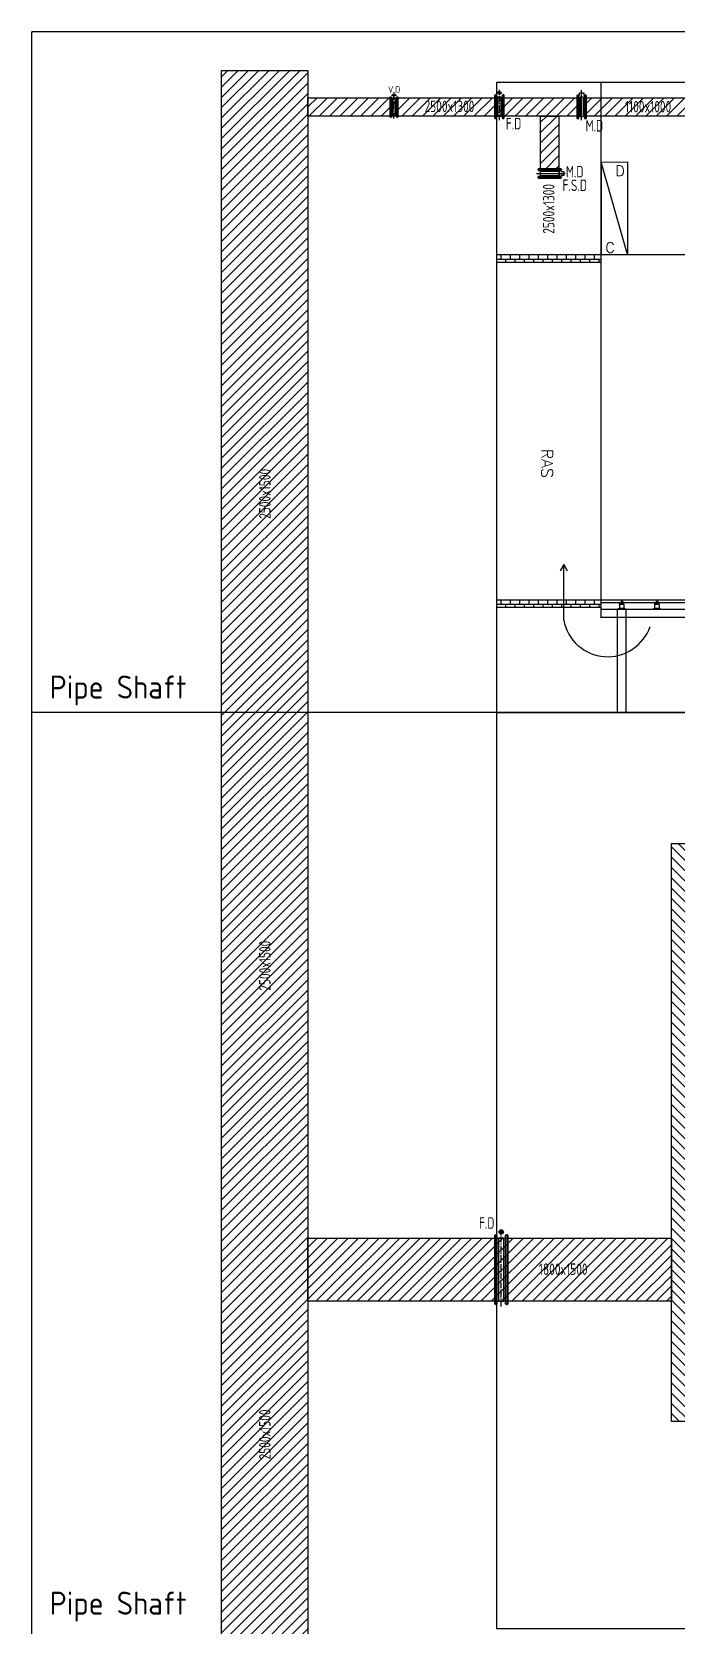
# Model space of a CAD drawing. Header units: millimetres. Extents: x 108 to 3316, y 96 to 2090.
# Drawn here: x 2934.3 to 3074.5, y 1615.4 to 1962.5 of the extents above; entities that cross this region are included whole.
import ezdxf
from ezdxf.enums import TextEntityAlignment as Align

# ---------------------------------------------------------------- set-up
doc = ezdxf.new("R2010")
doc.units = ezdxf.units.MM
doc.linetypes.add('CENTER', pattern=[2, 1.25, -0.25, 0.25, -0.25])
for name, color, linetype in [('A-DETL-01', 1, 'Continuous'), ('M-CEQPM-MAU', 22, 'Continuous'), ('M-CMDUCT-LINE', 15, 'Continuous'), ('M-EQPM-TXT', 4, 'Continuous'), ('M-FM-LINE3', 3, 'Continuous'), ('M-HVAC-CMDUCT', 150, 'Continuous'), ('U-EX-TXT', 4, 'Continuous')]:
    doc.layers.add(name, color=color, linetype=linetype)
doc.styles.add('AA-TXT', font='isocp.shx', dxfattribs={"bigfont": 'chineset.shx'})
doc.styles.add('STDTEXT', font='simplex.shx', dxfattribs={"bigfont": 'china.shx'})

msp = doc.modelspace()

# ---------------------------------------------------------------- hatches: boundary and pattern name
at = {"layer": 'M-CEQPM-MAU'}
h = msp.add_hatch(dxfattribs=at)
h.set_pattern_fill('AR-B88', color=252, scale=0.01)
h.set_pattern_definition([(360, (-37854.5074, -82831.5138), (1e-15, 2.032), []), (90, (-37854.5074, -82831.5138), (-1.016, 2.032), [2.032, -2.032])])
h.paths.add_polyline_path([(3058.22, 1914), (3035.47, 1914), (3035.47, 1912.39), (3058.22, 1912.39)])
h = msp.add_hatch(dxfattribs=at)
h.set_pattern_fill('AR-B88', color=252, scale=0.01)
h.set_pattern_definition([(360, (-37854.5074, -82906.7417), (1e-15, 2.032), []), (90, (-37854.5074, -82906.7417), (-1.016, 2.032), [2.032, -2.032])])
h.paths.add_polyline_path([(3058.22, 1838.77), (3035.47, 1838.77), (3035.47, 1837.17), (3058.22, 1837.17)])
at = {"layer": 'M-CMDUCT-LINE'}
h = msp.add_hatch(dxfattribs=at)
h.set_pattern_fill('ANSI31', color=256, scale=0.5, style=0)
h.set_pattern_definition([(45, (-38082.3823, -80989.0873), (-1.122532015, 1.122532015), [])])
h.paths.add_polyline_path([(2975.55, 1213.38), (2994.34, 1213.38), (2994.34, 1954.15), (2975.55, 1954.15)])
h.paths.add_polyline_path([(2994.34, 1201.59), (2994.34, 1213.38), (2975.55, 1213.38), (2975.55, 1201.59), (2975.55, 1119.38), (2973.81, 1117.67), (2994.34, 1137.17)])
h = msp.add_hatch(dxfattribs=at)
h.set_pattern_fill('ANSI31', color=256, scale=0.5, style=0)
h.set_pattern_definition([(45, (3886.3141, 1771.7414), (-1.122532, 1.122532), [])])
h.paths.add_polyline_path([(2994.34, 1948.19), (3053.11, 1948.19), (3053.11, 1944.19), (2994.34, 1944.19)])
h = msp.add_hatch(dxfattribs=at)
h.set_pattern_fill('ANSI31', color=256, scale=0.5, style=0)
h.set_pattern_definition([(45, (3892.2833, 1771.7414), (-1.122532, 1.122532), [])])
h.paths.add_polyline_path([(3054.99, 1948.19), (3173, 1948.19), (3173, 1944.19), (3054.99, 1944.19)])
h = msp.add_hatch(dxfattribs=at)
h.set_pattern_fill('ANSI31', color=256, scale=0.5, style=0)
h.set_pattern_definition([(45, (528.723, 459.2613), (-1.122532, 1.122532), [])])
h.paths.add_polyline_path([(3049.03, 1944.19), (3045.03, 1944.19), (3045.03, 1932.72), (3049.03, 1932.72)])
h = msp.add_hatch(dxfattribs=at)
h.set_pattern_fill('ANSI31', color=256, scale=0.5, angle=-90, style=0)
h.set_pattern_definition([(315, (2909.2709, 983.8308), (1.122532, 1.122532), [])])
h.paths.add_polyline_path([(3088.72, 1785.71), (3088.72, 1659.74), (3073.52, 1659.74), (3073.52, 1785.71)])
h = msp.add_hatch(dxfattribs=at)
h.set_pattern_fill('ANSI31', color=256, scale=0.5, style=0)
h.set_pattern_definition([(45, (3773.341, 1513.5414), (-1.122532, 1.122532), [])])
h.paths.add_polyline_path([(2994.34, 1699.72), (3073.52, 1699.72), (3073.52, 1685.99), (2994.34, 1685.99)])
at = {"layer": 'M-FM-LINE3', "linetype": 'Continuous'}
h = msp.add_hatch(color=256, dxfattribs=at)
edge = h.paths.add_edge_path()
edge.add_arc((3036.05, 1949.27), 0.333, 0, 360)
h = msp.add_hatch(color=256, dxfattribs=at)
edge = h.paths.add_edge_path()
edge.add_arc((3036.47, 1701.07), 0.472, 0, 360)

# ---------------------------------------------------------------- linework, layer by layer
at = {"color": 252}
for points in [[(3035.47, 1914), (3058.22, 1914)], [(3035.47, 1912.39), (3058.22, 1912.39)], [(3035.47, 1838.77), (3058.22, 1838.77)], [(3035.47, 1837.17), (3058.22, 1837.17)]]:
    msp.add_lwpolyline(points, dxfattribs=at)
at = {"layer": 'A-DETL-01', "color": 252}
for points in [[(2934.27, 1133.51), (2934.27, 1962.54)], [(3035.47, 1951.59), (3210.08, 1951.59)]]:
    msp.add_lwpolyline(points, dxfattribs=at)
msp.add_lwpolyline([(3035.47, 1814.23), (3295.62, 1814.23), (3295.62, 1614.63), (3035.47, 1614.63)], close=True, dxfattribs=at)
at = {"layer": 'M-CEQPM-MAU', "color": 252, "ltscale": 0.1}
for p, q in [((3058.22, 1834.88), (3058.22, 1951.59)), ((3063.96, 1914.05), (3187.32, 1914.05)), ((3058.22, 1838.77), (3061.74, 1838.77)), ((3061.74, 1838.14), (3058.22, 1838.14)), ((3061.74, 1838.76), (3167.44, 1838.77)), ((3167.44, 1838.14), (3061.74, 1838.12)), ((3063.48, 1836.86), (3061.88, 1836.86)), ((3061.88, 1836.86), (3061.88, 1836.73)), ((3063.48, 1836.73), (3061.88, 1836.73)), ((3062.2, 1837.79), (3062.2, 1836.95)), ((3063.16, 1837.79), (3062.2, 1837.79)), ((3062.2, 1836.95), (3063.16, 1836.95)), ((3063.12, 1837.93), (3062.24, 1837.93)), ((3062.24, 1837.79), (3062.24, 1837.93)), ((3062.25, 1836.95), (3062.25, 1836.87)), ((3062.26, 1838.25), (3062.34, 1838.25)), ((3062.26, 1838.25), (3062.26, 1837.93)), ((3062.34, 1838.25), (3062.34, 1838.19)), ((3062.63, 1838.19), (3062.34, 1838.19)), ((3062.68, 1838.83), (3062.58, 1838.19)), ((3062.63, 1838.25), (3062.61, 1837.93)), ((3062.73, 1838.25), (3062.63, 1838.25)), ((3062.68, 1838.83), (3062.78, 1838.19)), ((3062.73, 1838.25), (3062.74, 1837.93)), ((3063.01, 1838.19), (3062.73, 1838.19)), ((3063.01, 1838.25), (3063.01, 1838.19)), ((3063.09, 1838.25), (3063.01, 1838.25)), ((3063.09, 1838.25), (3063.09, 1837.93)), ((3063.11, 1836.95), (3063.11, 1836.86)), ((3063.12, 1837.79), (3063.12, 1837.93)), ((3063.16, 1837.79), (3063.16, 1836.95)), ((3063.48, 1836.86), (3063.48, 1836.73)), ((3071.13, 1836.86), (3069.53, 1836.86)), ((3069.53, 1836.86), (3069.53, 1836.73)), ((3071.13, 1836.73), (3069.53, 1836.73)), ((3069.85, 1837.79), (3069.85, 1836.95)), ((3070.81, 1837.79), (3069.85, 1837.79)), ((3069.85, 1836.95), (3070.81, 1836.95)), ((3070.77, 1837.93), (3069.89, 1837.93)), ((3069.89, 1837.79), (3069.89, 1837.93)), ((3069.9, 1836.95), (3069.9, 1836.87)), ((3069.91, 1838.25), (3069.99, 1838.25)), ((3069.91, 1838.25), (3069.91, 1837.93)), ((3069.99, 1838.25), (3069.99, 1838.19)), ((3070.28, 1838.19), (3069.99, 1838.19)), ((3070.33, 1838.83), (3070.23, 1838.19)), ((3070.28, 1838.25), (3070.26, 1837.93)), ((3070.38, 1838.25), (3070.28, 1838.25)), ((3070.33, 1838.83), (3070.43, 1838.19)), ((3070.38, 1838.25), (3070.39, 1837.93)), ((3070.66, 1838.19), (3070.38, 1838.19)), ((3070.66, 1838.25), (3070.66, 1838.19)), ((3070.74, 1838.25), (3070.66, 1838.25)), ((3070.74, 1838.25), (3070.74, 1837.93)), ((3070.76, 1836.95), (3070.76, 1836.86)), ((3070.77, 1837.79), (3070.77, 1837.93)), ((3070.81, 1837.79), (3070.81, 1836.95)), ((3071.13, 1836.86), (3071.13, 1836.73))]:
    msp.add_line(p, q, dxfattribs=at)
at = {"layer": 'M-CEQPM-MAU', "color": 252}
for p, q in [((3058.22, 1934.17), (3058.22, 1914)), ((3058.22, 1914), (3063.96, 1914.05))]:
    msp.add_line(p, q, dxfattribs=at)
msp.add_lwpolyline([(3063.96, 1934.22), (3063.96, 1914.05), (3058.22, 1934.17)], close=True, dxfattribs=at)
at = {"layer": 'M-CEQPM-MAU', "color": 252, "ltscale": 0.1}
for points in [[(3058.22, 1836.73), (3061.74, 1836.73)], [(3167.44, 1834.93), (3058.22, 1834.93), (3058.22, 1836.73), (3167.44, 1836.73)]]:
    msp.add_lwpolyline(points, dxfattribs=at)
msp.add_lwpolyline([(3061.78, 1814.23), (3061.78, 1836.73), (3063.58, 1836.73), (3063.58, 1814.23)], close=True, dxfattribs=at)
at = {"layer": 'M-FM-LINE3'}
for p, q in [((3012.39, 1948.49), (3012.39, 1943.84)), ((3013.83, 1948.49), (3013.83, 1943.84)), ((3035.22, 1948.94), (3035.22, 1943.52)), ((3036.89, 1948.94), (3036.89, 1943.52)), ((3053.12, 1948.9), (3053.12, 1943.49)), ((3053.95, 1943.28), (3053.95, 1949.86)), ((3054.79, 1948.9), (3054.79, 1943.49)), ((3044.11, 1931.68), (3050.41, 1931.68)), ((3049.73, 1932.51), (3044.32, 1932.51)), ((3049.73, 1930.85), (3044.32, 1930.85)), ((3035.29, 1700.6), (3035.29, 1685.11)), ((3037.65, 1700.6), (3037.65, 1685.11))]:
    msp.add_line(p, q, dxfattribs=at)
at = {"layer": 'M-FM-LINE3', "linetype": 'CENTER'}
for p, q in [((3012.57, 1948.78), (3013.65, 1948.78)), ((3013.11, 1943.66), (3013.11, 1949.32)), ((3035.52, 1949.27), (3036.59, 1949.27)), ((3036.05, 1943.32), (3036.05, 1949.9)), ((3036.47, 1684.81), (3036.47, 1700.6))]:
    msp.add_line(p, q, dxfattribs=at)
at = {"layer": 'M-FM-LINE3'}
for points in [[(3012.57, 1948.31), (3012.21, 1948.31), (3012.21, 1944.02), (3012.57, 1944.02)], [(3013.47, 1947.96), (3012.75, 1947.96), (3012.75, 1944.37), (3013.47, 1944.37)], [(3014, 1948.31), (3013.65, 1948.31), (3013.65, 1944.02), (3014, 1944.02)], [(3035.43, 1948.73), (3035.01, 1948.73), (3035.01, 1943.73), (3035.43, 1943.73)], [(3036.47, 1948.32), (3035.64, 1948.32), (3035.64, 1944.15), (3036.47, 1944.15)], [(3037.1, 1948.73), (3036.68, 1948.73), (3036.68, 1943.73), (3037.1, 1943.73)], [(3053.33, 1948.69), (3052.91, 1948.69), (3052.91, 1943.69), (3053.33, 1943.69)], [(3054.37, 1948.28), (3053.54, 1948.28), (3053.54, 1944.11), (3054.37, 1944.11)], [(3054.99, 1948.69), (3054.58, 1948.69), (3054.58, 1943.69), (3054.99, 1943.69)], [(3049.53, 1932.31), (3049.53, 1932.72), (3044.53, 1932.72), (3044.53, 1932.31)], [(3049.53, 1930.64), (3049.53, 1931.06), (3044.53, 1931.06), (3044.53, 1930.64)], [(3049.11, 1931.26), (3049.11, 1932.1), (3044.94, 1932.1), (3044.94, 1931.26)], [(3035.58, 1700.31), (3034.99, 1700.31), (3034.99, 1685.4), (3035.58, 1685.4)], [(3037.06, 1699.72), (3035.88, 1699.72), (3035.88, 1685.99), (3037.06, 1685.99)], [(3037.94, 1700.31), (3037.35, 1700.31), (3037.35, 1685.4), (3037.94, 1685.4)]]:
    msp.add_lwpolyline(points, close=True, dxfattribs=at)
for points in [[(3053.49, 1948.64), (3053.49, 1949.24), (3054.41, 1949.24), (3054.41, 1948.64)], [(3049.47, 1932.14), (3050.07, 1932.14), (3050.07, 1931.22), (3049.47, 1931.22)]]:
    msp.add_lwpolyline(points, dxfattribs=at)
for centre, radius in [((3013.11, 1948.78), 0.287), ((3036.05, 1949.27), 0.333), ((3036.47, 1701.07), 0.472)]:
    msp.add_circle(centre, radius, dxfattribs=at)
at = {"layer": 'M-HVAC-CMDUCT', "color": 252}
for points in [[(3295.62, 1962.54), (2934.27, 1962.54)], [(3035.47, 1814.23), (3035.47, 1951.59)], [(3050.06, 1846.48), (3049.28, 1845.13)], [(3050.06, 1834.34), (3050.06, 1846.48)], [(3050.06, 1846.48), (3050.84, 1845.13)], [(3295.11, 1814.23), (2934.27, 1814.23)]]:
    msp.add_lwpolyline(points, dxfattribs=at)
at = {"layer": 'M-HVAC-CMDUCT'}
for points in [[(2975.55, 1119.38), (2975.55, 1954.15)], [(2975.55, 1954.15), (2994.34, 1954.15)], [(2994.34, 1954.15), (2994.34, 1137.17)], [(3045.03, 1930.64), (3045.03, 1944.19), (3049.03, 1944.19), (3049.03, 1930.64)]]:
    msp.add_lwpolyline(points, dxfattribs=at)
for points in [[(2994.34, 1948.19), (3053.11, 1948.19), (3053.11, 1944.19), (2994.34, 1944.19)], [(3054.99, 1948.19), (3173, 1948.19), (3173, 1944.19), (3054.99, 1944.19)], [(3088.72, 1785.71), (3088.72, 1659.74), (3073.52, 1659.74), (3073.52, 1785.71)], [(2994.34, 1699.72), (3073.52, 1699.72), (3073.52, 1685.99), (2994.34, 1685.99)]]:
    msp.add_lwpolyline(points, close=True, dxfattribs=at)
at = {"layer": 'M-HVAC-CMDUCT', "color": 252}
msp.add_arc((3059.64, 1836.15), 9.75, 190.7191, 341.0261, dxfattribs=at)

# ---------------------------------------------------------------- texts
at = {"layer": 'M-CEQPM-MAU', "color": 252, "style": 'STDTEXT'}
for s, p in [('D', (3062.34, 1932.29)), ('C', (3060.16, 1915.53))]:
    msp.add_text(s, height=2.25, rotation=1, dxfattribs=at).set_placement(p, align=Align.MIDDLE)
msp.add_text('RAS', height=2.5, rotation=270, dxfattribs=at).set_placement((3046.46, 1871.7), align=Align.MIDDLE_LEFT)
at = {"layer": 'M-EQPM-TXT', "color": 3, "style": 'AA-TXT'}
for p in [(2938.16, 1817.29), (2938.16, 1617.69)]:
    msp.add_text('Pipe Shaft', height=5, dxfattribs=at).set_placement(p)
at = {"layer": 'U-EX-TXT', "style": 'AA-TXT', "width": 0.8}
for s, height, p in [('V.D', 1.438, (3013.14, 1949.98)), ('2500x1300', 2.5, (3025.19, 1946.31)), ('1100x1000', 2.5, (3068.43, 1946.24)), ('F.D', 2.5, (3039.15, 1942.55)), ('M.D', 2.5, (3056.74, 1942.08)), ('F.S.D', 2.5, (3052.46, 1929.12)), ('M.D', 2.5, (3052.46, 1932.09)), ('F.D', 2.5, (3033.3, 1703.02)), ('1800x1500', 2.5, (3049.95, 1692.95))]:
    msp.add_text(s, height=height, dxfattribs=at).set_placement(p, align=Align.MIDDLE_CENTER)
for s, p in [('2500x1300', (3046.79, 1923.97)), ('2500x1500', (2984.99, 1861.89)), ('2500x1500', (2984.99, 1759.08)), ('2500x1500', (2984.99, 1656.95))]:
    msp.add_text(s, height=2.5, rotation=90, dxfattribs=at).set_placement(p, align=Align.MIDDLE_CENTER)

doc.saveas('drawing.dxf')
